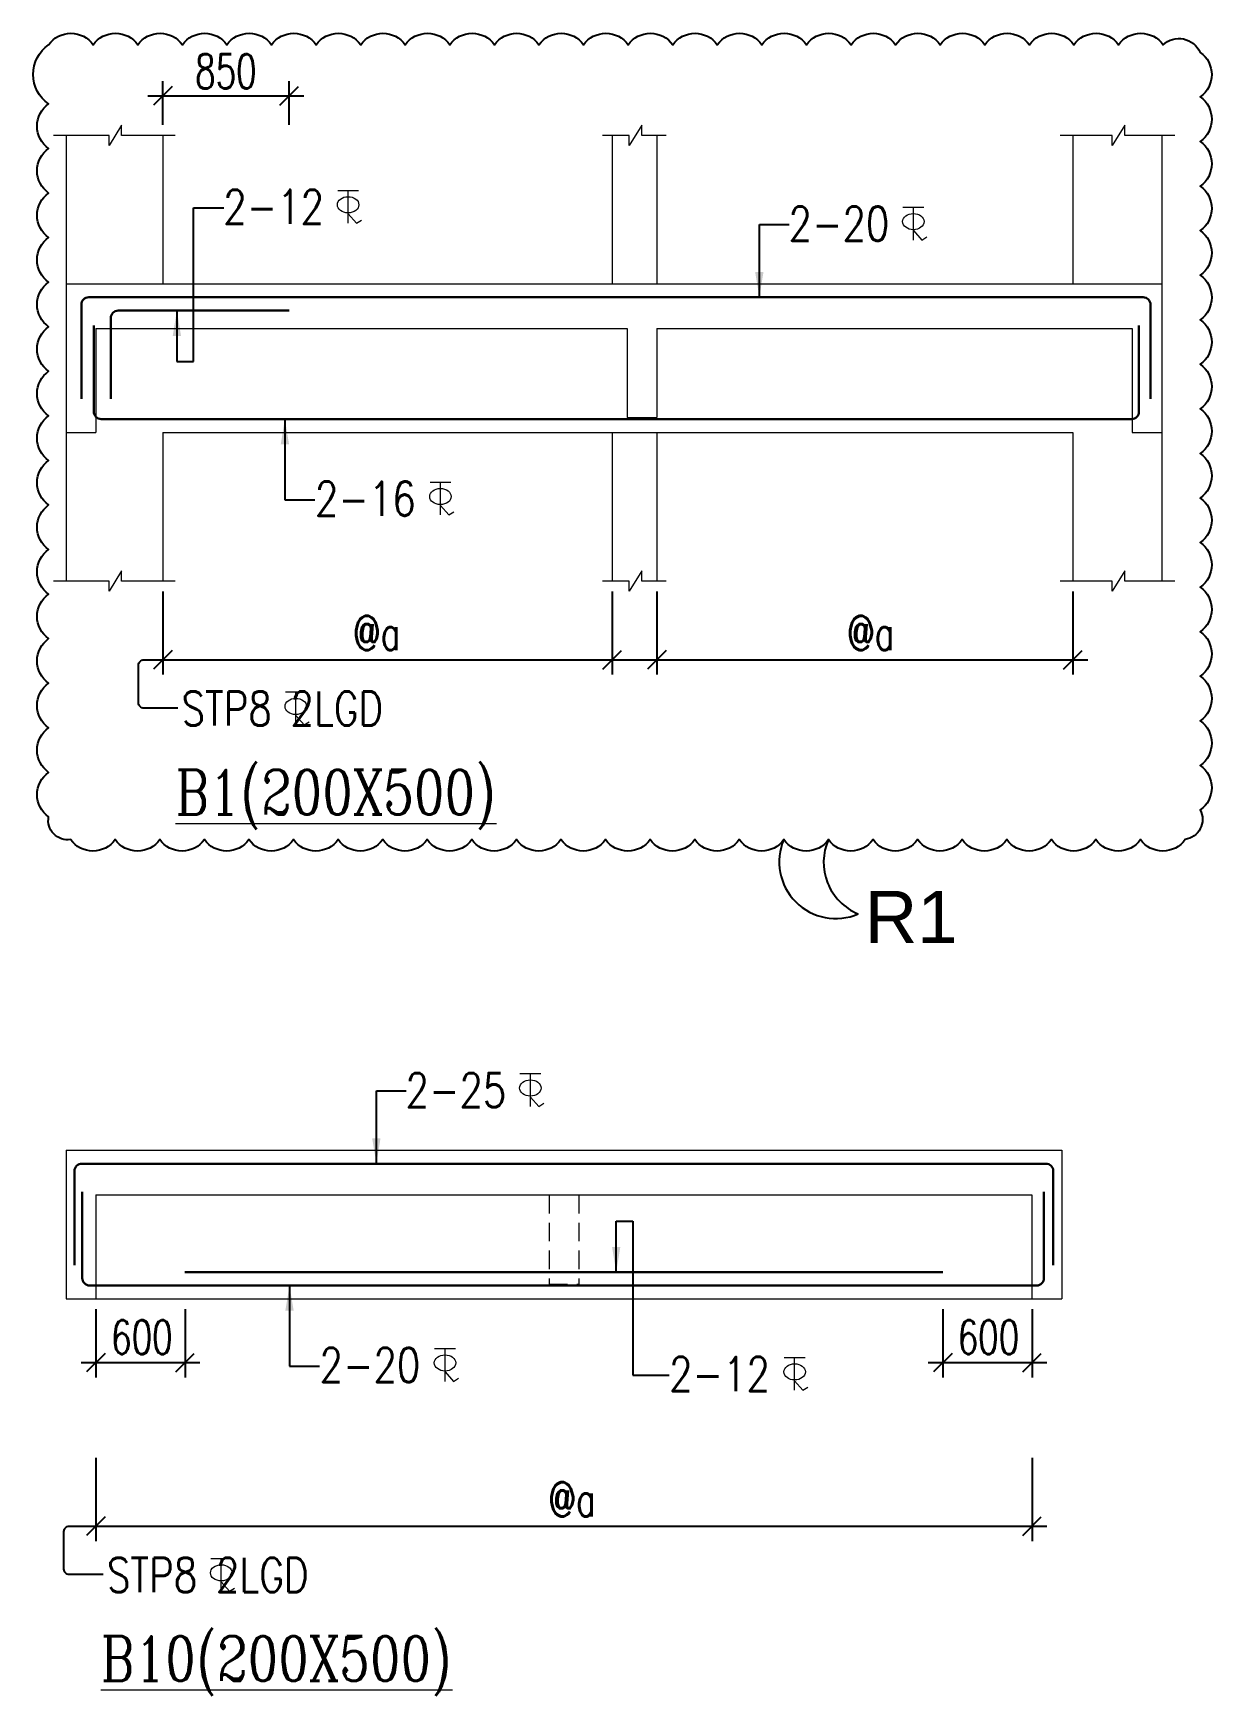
# Model space of a CAD drawing. Header units: millimetres. Extents: x 1255966 to 1543449, y 318653 to 465396.
# Drawn here: x 1479797 to 1487727, y 363590 to 374782 of the extents above; entities that cross this region are included whole.
import ezdxf

# ---------------------------------------------------------------- set-up
doc = ezdxf.new("R2010")
doc.units = ezdxf.units.MM
doc.header["$LTSCALE"] = 500
doc.header["$MEASUREMENT"] = 0
doc.header["$PDMODE"] = 34
doc.linetypes.add('HIDDEN', pattern=[0.375, 0.25, -0.125])
doc.layers.get('Defpoints').update_dxf_attribs({"lineweight": 0})
for name, color, linetype, lineweight in [('BEAM ELE', 2, 'Continuous', 15), ('DIM', 1, 'Continuous', 20), ('TAXT', 3, 'Continuous', 15), ('TEXT', 7, 'Continuous', 13), ('TEXT2', 3, 'Continuous', 15), ('TOWER AREA BEAM..', 3, 'Continuous', 20)]:
    doc.layers.add(name, color=color, linetype=linetype, lineweight=lineweight)
for name, color, linetype in [('CLOUD', 95, 'Continuous'), ('D', 10, 'Continuous'), ('ST DIM.', 1, 'Continuous'), ('STEEL', 1, 'Continuous')]:
    doc.layers.add(name, color=color, linetype=linetype)
doc.styles.add('2MM', font='romans.shx', dxfattribs={"width": 0.7})
doc.styles.add('3mm', font='arial.ttf')
doc.styles.add('BHTESHT$0$HSCC2', font='romanc.shx')
doc.styles.add('haider', font='romans.shx')
doc.dimstyles.new('SHUIB MOD.', dxfattribs={"dimtxt": 230, "dimasz": 130, "dimexe": 100, "dimexo": 70, "dimgap": 50, "dimtad": 2, "dimdec": 0, "dimzin": 4, "dimdsep": 46, "dimtxsty": '2MM', "dimblk": 'OBLIQUE', "dimcen": 0.09, "dimdle": 100, "dimclrd": 1, "dimclre": 1, "dimclrt": 3, "dimadec": 0, "dimazin": 0, "dimtfac": 1, "dimtdec": 0, "dimtix": 1, "dimtmove": 2, "dimatfit": 3, "dimfxl": 100, "dimtolj": 1, "dimlwd": -1, "dimarcsym": 0})

# ---------------------------------------------------------------- blocks, each defined once
blk = doc.blocks.new('_Oblique')
at = {"color": 0, "linetype": 'ByBlock', "lineweight": -2}
blk.add_line((-0.5, -0.5), (0.5, 0.5), dxfattribs=at)
blk = doc.blocks.new('A$C76682FD6')
at = {"layer": 'TEXT', "color": 3, "ltscale": 0.2}
for p, q in [((143, 219, -1), (2, 219, -1)), ((72, 0, -1), (72, 219, -1)), ((72, 63, -1), (128, 0, -1)), ((128, 0, -1), (162, 21))]:
    blk.add_line(p, q, dxfattribs=at)
blk.add_ellipse((72, 124, -1), major_axis=(72.3, 0), ratio=0.753223, dxfattribs=at)
blk = doc.blocks.new('*D109')
at = {"layer": 'Defpoints', "color": 0, "ltscale": 100, "transparency": 16777216}
for p in [(1480668, 371094, 6), (1483693, 371094, 6), (1483693, 370564)]:
    blk.add_point(p, dxfattribs=at)
at = {"layer": 'ST DIM.', "color": 1, "lineweight": -2, "ltscale": 100, "transparency": 16777216}
for p, q in [((1480668, 371024), (1480668, 370464)), ((1483693, 371024), (1483693, 370464))]:
    blk.add_line(p, q, dxfattribs=at)
at = {"layer": 'ST DIM.', "color": 1, "ltscale": 100, "transparency": 16777216}
blk.add_line((1480568, 370564), (1483793, 370564), dxfattribs=at)
at = {"layer": 'ST DIM.', "color": 1, "ltscale": 100, "transparency": 16777216, "xscale": 125, "yscale": 125, "zscale": 125, "rotation": 180}
blk.add_blockref('_Oblique', (1480668, 370564), dxfattribs=at)
at = {"layer": 'ST DIM.', "color": 1, "ltscale": 100, "transparency": 16777216, "xscale": 125, "yscale": 125, "zscale": 125}
blk.add_blockref('_Oblique', (1483693, 370564), dxfattribs=at)
at = {"layer": 'ST DIM.', "color": 3, "ltscale": 100, "transparency": 16777216, "insert": (1482107, 370744), "char_height": 230, "attachment_point": 5, "style": '2MM'}
blk.add_mtext('\\A1;@a', dxfattribs=at)
blk = doc.blocks.new('*D110')
at = {"layer": 'Defpoints', "color": 0, "ltscale": 100, "transparency": 16777216}
for p in [(1483993, 371094, 6), (1486793, 371094, 6), (1486793, 370564)]:
    blk.add_point(p, dxfattribs=at)
at = {"layer": 'ST DIM.', "color": 1, "lineweight": -2, "ltscale": 100, "transparency": 16777216}
for p, q in [((1483993, 371024), (1483993, 370464)), ((1486793, 371024), (1486793, 370464))]:
    blk.add_line(p, q, dxfattribs=at)
at = {"layer": 'ST DIM.', "color": 1, "ltscale": 100, "transparency": 16777216}
blk.add_line((1483893, 370564), (1486893, 370564), dxfattribs=at)
at = {"layer": 'ST DIM.', "color": 1, "ltscale": 100, "transparency": 16777216, "xscale": 125, "yscale": 125, "zscale": 125, "rotation": 180}
blk.add_blockref('_Oblique', (1483993, 370564), dxfattribs=at)
at = {"layer": 'ST DIM.', "color": 1, "ltscale": 100, "transparency": 16777216, "xscale": 125, "yscale": 125, "zscale": 125}
blk.add_blockref('_Oblique', (1486793, 370564), dxfattribs=at)
at = {"layer": 'ST DIM.', "color": 3, "ltscale": 100, "transparency": 16777216, "insert": (1485432, 370744), "char_height": 230, "attachment_point": 5, "style": '2MM'}
blk.add_mtext('\\A1;@a', dxfattribs=at)
blk = doc.blocks.new('*D218')
at = {"layer": 'Defpoints', "color": 0, "ltscale": 100, "transparency": 16777216}
for p in [(1480218, 365262, 6), (1486518, 365262, 6), (1486518, 364731)]:
    blk.add_point(p, dxfattribs=at)
at = {"layer": 'ST DIM.', "color": 1, "lineweight": -2, "ltscale": 100, "transparency": 16777216}
for p, q in [((1480218, 365192), (1480218, 364631)), ((1486518, 365192), (1486518, 364631))]:
    blk.add_line(p, q, dxfattribs=at)
at = {"layer": 'ST DIM.', "color": 1, "ltscale": 100, "transparency": 16777216}
blk.add_line((1480118, 364731), (1486618, 364731), dxfattribs=at)
at = {"layer": 'ST DIM.', "color": 1, "ltscale": 100, "transparency": 16777216, "xscale": 125, "yscale": 125, "zscale": 125, "rotation": 180}
blk.add_blockref('_Oblique', (1480218, 364731), dxfattribs=at)
at = {"layer": 'ST DIM.', "color": 1, "ltscale": 100, "transparency": 16777216, "xscale": 125, "yscale": 125, "zscale": 125}
blk.add_blockref('_Oblique', (1486518, 364731), dxfattribs=at)
at = {"layer": 'ST DIM.', "color": 3, "ltscale": 100, "transparency": 16777216, "insert": (1483422, 364912), "char_height": 230, "attachment_point": 5, "style": '2MM'}
blk.add_mtext('\\A1;@a', dxfattribs=at)
blk = doc.blocks.new('*D449')
at = {"layer": 'Defpoints', "color": 0, "ltscale": 100, "transparency": 16777216}
for p in [(1480218, 366262), (1480818, 366262), (1480218, 365832)]:
    blk.add_point(p, dxfattribs=at)
at = {"layer": 'ST DIM.', "color": 1, "lineweight": -2, "ltscale": 100, "transparency": 16777216}
for p, q in [((1480218, 366192), (1480218, 365732)), ((1480818, 366192), (1480818, 365732))]:
    blk.add_line(p, q, dxfattribs=at)
at = {"layer": 'ST DIM.', "color": 1, "ltscale": 100, "transparency": 16777216}
blk.add_line((1480918, 365832), (1480118, 365832), dxfattribs=at)
at = {"layer": 'ST DIM.', "color": 1, "ltscale": 100, "transparency": 16777216, "xscale": 125, "yscale": 125, "zscale": 125, "rotation": 180}
blk.add_blockref('_Oblique', (1480218, 365832), dxfattribs=at)
at = {"layer": 'ST DIM.', "color": 1, "ltscale": 100, "transparency": 16777216, "xscale": 125, "yscale": 125, "zscale": 125}
blk.add_blockref('_Oblique', (1480818, 365832), dxfattribs=at)
at = {"layer": 'ST DIM.', "color": 3, "ltscale": 100, "transparency": 16777216, "insert": (1480528, 366004), "char_height": 230, "attachment_point": 5, "style": '2MM'}
blk.add_mtext('\\A1;600', dxfattribs=at)
blk = doc.blocks.new('*D450')
at = {"layer": 'Defpoints', "color": 0, "ltscale": 100, "transparency": 16777216}
for p in [(1485918, 366262), (1486518, 366262), (1485918, 365832)]:
    blk.add_point(p, dxfattribs=at)
at = {"layer": 'ST DIM.', "color": 1, "lineweight": -2, "ltscale": 100, "transparency": 16777216}
for p, q in [((1485918, 366192), (1485918, 365732)), ((1486518, 366192), (1486518, 365732))]:
    blk.add_line(p, q, dxfattribs=at)
at = {"layer": 'ST DIM.', "color": 1, "ltscale": 100, "transparency": 16777216}
blk.add_line((1486618, 365832), (1485818, 365832), dxfattribs=at)
at = {"layer": 'ST DIM.', "color": 1, "ltscale": 100, "transparency": 16777216, "xscale": 125, "yscale": 125, "zscale": 125, "rotation": 180}
blk.add_blockref('_Oblique', (1485918, 365832), dxfattribs=at)
at = {"layer": 'ST DIM.', "color": 1, "ltscale": 100, "transparency": 16777216, "xscale": 125, "yscale": 125, "zscale": 125}
blk.add_blockref('_Oblique', (1486518, 365832), dxfattribs=at)
at = {"layer": 'ST DIM.', "color": 3, "ltscale": 100, "transparency": 16777216, "insert": (1486225, 366004), "char_height": 230, "attachment_point": 5, "style": '2MM'}
blk.add_mtext('\\A1;600', dxfattribs=at)
blk = doc.blocks.new('*D535')
at = {"layer": 'Defpoints', "color": 0, "ltscale": 100, "transparency": 16777216}
for p in [(1481518, 374360), (1480668, 374094), (1481518, 374094)]:
    blk.add_point(p, dxfattribs=at)
at = {"layer": 'ST DIM.', "color": 1, "lineweight": -2, "ltscale": 100, "transparency": 16777216}
for p, q in [((1480668, 374164), (1480668, 374460)), ((1481518, 374164), (1481518, 374460))]:
    blk.add_line(p, q, dxfattribs=at)
at = {"layer": 'ST DIM.', "color": 1, "ltscale": 100, "transparency": 16777216}
blk.add_line((1480568, 374360), (1481618, 374360), dxfattribs=at)
at = {"layer": 'ST DIM.', "color": 1, "ltscale": 100, "transparency": 16777216, "xscale": 125, "yscale": 125, "zscale": 125, "rotation": 180}
blk.add_blockref('_Oblique', (1480668, 374360), dxfattribs=at)
at = {"layer": 'ST DIM.', "color": 1, "ltscale": 100, "transparency": 16777216, "xscale": 125, "yscale": 125, "zscale": 125}
blk.add_blockref('_Oblique', (1481518, 374360), dxfattribs=at)
at = {"layer": 'ST DIM.', "color": 3, "ltscale": 100, "transparency": 16777216, "insert": (1481093, 374525), "char_height": 230, "attachment_point": 5, "style": '2MM'}
blk.add_mtext('\\A1;850', dxfattribs=at)

msp = doc.modelspace()

# ---------------------------------------------------------------- linework, layer by layer
at = {"layer": 'BEAM ELE', "color": 3}
for points in [[(1480750.7, 374094.2), (1480391.5, 374094.2), (1480391.5, 374162.8), (1480306.9, 374026.2), (1480306.9, 374094.2), (1479932.5, 374094.2)], [(1484055.3, 374094.2), (1483891.6, 374094.2), (1483891.6, 374162.8), (1483807, 374026.2), (1483807, 374094.2), (1483626.6, 374094.2)], [(1487479.2, 374094.2), (1487142.3, 374094.2), (1487142.3, 374162.8), (1487057.7, 374026.2), (1487057.7, 374094.2), (1486707.5, 374094.2)], [(1480750.7, 371094.2), (1480391.5, 371094.2), (1480391.5, 371162.8), (1480306.9, 371026.2), (1480306.9, 371094.2), (1479932.5, 371094.2)], [(1484055.3, 371094.2), (1483891.6, 371094.2), (1483891.6, 371162.8), (1483807, 371026.2), (1483807, 371094.2), (1483626.6, 371094.2)], [(1487479.2, 371094.2), (1487142.3, 371094.2), (1487142.3, 371162.8), (1487057.7, 371026.2), (1487057.7, 371094.2), (1486707.5, 371094.2)]]:
    msp.add_lwpolyline(points, dxfattribs=at)
at = {"layer": 'CLOUD', "color": 1}
msp.add_lwpolyline([(1479900, 374703.5, -0.5205671), (1480200, 374703.5, -0.5205671), (1480500, 374703.5, -0.5205671), (1480800, 374703.5, -0.5205671), (1481100, 374703.5, -0.5205671), (1481400, 374703.5, -0.5205671), (1481700, 374703.5, -0.5205671), (1482000, 374703.5, -0.5205671), (1482300, 374703.5, -0.5205671), (1482600, 374703.5, -0.5205671), (1482900, 374703.5, -0.5205671), (1483200, 374703.5, -0.5205671), (1483500, 374703.5, -0.5205671), (1483800, 374703.5, -0.5205671), (1484100, 374703.5, -0.5205671), (1484400, 374703.5, -0.5205671), (1484700, 374703.5, -0.5205671), (1485000, 374703.5, -0.5205671), (1485300, 374703.5, -0.5205671), (1485600, 374703.5, -0.5205671), (1485900, 374703.5, -0.5205671), (1486200, 374703.5, -0.5205671), (1486500, 374703.5, -0.5205671), (1486800, 374703.5, -0.5205671), (1487100, 374703.5, -0.5205671), (1487400, 374703.5, -0.5205671), (1487649.4, 374652.9, -0.5205671), (1487649.4, 374352.9, -0.5205671), (1487649.4, 374052.9, -0.5205671), (1487649.4, 373752.9, -0.5205671), (1487649.4, 373452.9, -0.5205671), (1487649.4, 373152.9, -0.5205671), (1487649.4, 372852.9, -0.5205671), (1487649.4, 372552.9, -0.5205671), (1487649.4, 372252.9, -0.5205671), (1487649.4, 371952.9, -0.5205671), (1487649.4, 371652.9, -0.5205671), (1487649.4, 371352.9, -0.5205671), (1487649.4, 371052.9, -0.5205671), (1487649.4, 370752.9, -0.5205671), (1487649.4, 370452.9, -0.5205671), (1487649.4, 370152.9, -0.5205671), (1487649.4, 369852.9, -0.5205671), (1487649.4, 369552.9, -0.5205671), (1487548.1, 369354.1, -0.5205671), (1487248.1, 369354.1, -0.5205671), (1486948.1, 369354.1, -0.5205671), (1486648.1, 369354.1, -0.5205671), (1486348.1, 369354.1, -0.5205671), (1486048.1, 369354.1, -0.5205671), (1485748.1, 369354.1, -0.5205671), (1485448.1, 369354.1, -0.5205671), (1485148.1, 369354.1, -0.5205671), (1484848.1, 369354.1, -0.5205671), (1484548.1, 369354.1, -0.5205671), (1484248.1, 369354.1, -0.5205671), (1483948.1, 369354.1, -0.5205671), (1483648.1, 369354.1, -0.5205671), (1483348.1, 369354.1, -0.5205671), (1483048.1, 369354.1, -0.5205671), (1482748.1, 369354.1, -0.5205671), (1482448.1, 369354.1, -0.5205671), (1482148.1, 369354.1, -0.5205671), (1481848.1, 369354.1, -0.5205671), (1481548.1, 369354.1, -0.5205671), (1481248.1, 369354.1, -0.5205671), (1480948.1, 369354.1, -0.5205671), (1480648.1, 369354.1, -0.5205671), (1480348.1, 369354.1, -0.5205671), (1480048.1, 369354.1, -0.5205671), (1479900, 369506, -0.5205671), (1479900, 369806, -0.5205671), (1479900, 370106, -0.5205671), (1479900, 370406, -0.5205671), (1479900, 370706, -0.5205671), (1479900, 371006, -0.5205671), (1479900, 371306, -0.5205671), (1479900, 371606, -0.5205671), (1479900, 371906, -0.5205671), (1479900, 372206, -0.5205671), (1479900, 372506, -0.5205671), (1479900, 372806, -0.5205671), (1479900, 373106, -0.5205671), (1479900, 373406, -0.5205671), (1479900, 373706, -0.5205671), (1479900, 374006, -0.5205671), (1479900, 374306, -0.5205671)], format="xyb", close=True, dxfattribs=at)
at = {"layer": 'CLOUD', "color": 1, "ltscale": 10}
for centre, radius, start, end in [((1485197, 369202.5), 380.4, 156.51447, 293.39855), ((1485491, 369200.8), 375.6, 155.89933, 247.63729)]:
    msp.add_arc(centre, radius, start, end, dxfattribs=at)
at = {"layer": 'ST DIM.', "elevation": -2.7}
for points in [[(1480768.9, 370238.5), (1480540.6, 370238.5, -0.4142136), (1480504.8, 370274.3), (1480504.8, 370527.9, -0.4142136), (1480540.6, 370563.6), (1485764, 370563.6)], [(1480266.9, 364405.9), (1480038.6, 364405.9, -0.4142136), (1480002.8, 364441.7), (1480002.8, 364695.3, -0.4142136), (1480038.6, 364731.1), (1485124.3, 364731.1)]]:
    msp.add_lwpolyline(points, format="xyb", dxfattribs=at)
at = {"layer": 'STEEL', "color": 4, "lineweight": 30, "ltscale": 10}
for p, q in [((1480120.2, 372320.5, -186.5), (1480120.2, 372954.2, -186.5)), ((1480170.2, 373004.2, -140.7), (1487266, 373004.2, -2346141.3)), ((1480368.3, 372914.2, -2143560), (1481517.7, 372914.2, -2493888.8)), ((1487315.9, 372320.5, -186.5), (1487315.9, 372954.2, -186.5)), ((1480203.8, 372234.2, -599978), (1480203.8, 372815.2, -599978)), ((1480318.3, 372320.5, -186.5), (1480318.3, 372864.2, -186.5)), ((1487237.8, 372234.2, -599978), (1487237.8, 372815.2, -599978)), ((1480253.8, 372184.2, -599942.4), (1487187.8, 372184.2, -2883032.6)), ((1480073.9, 366487.9, -186.5), (1480073.9, 367121.6, -186.5)), ((1480123.9, 367171.6, -140.7), (1486611.1, 367171.6, -2346141.3)), ((1486660.9, 366487.9, -186.5), (1486660.9, 367121.6, -186.5)), ((1480125.9, 366401.6, -599978), (1480125.9, 366982.7, -599978)), ((1486598.3, 366401.6, -599978), (1486598.3, 366982.7, -599978)), ((1480817.7, 366441.6, -2068947.1), (1485917.7, 366441.6, -2293717.1)), ((1480175.9, 366351.6, -599942.4), (1486548.3, 366351.6, -2883032.6))]:
    msp.add_line(p, q, dxfattribs=at)
for centre, start, end in [((1480170.2, 372954.2, -186.5), 90, 180), ((1480368.3, 372864.2, -186.5), 90, 180), ((1487265.9, 372954.2, -186.5), 0, 90), ((1480253.8, 372234.2, -599978), 180, 270), ((1487187.8, 372234.2, -599978), 270, 0), ((1480123.9, 367121.6, -186.5), 90, 180), ((1486610.9, 367121.6, -186.5), 0, 90), ((1480175.9, 366401.6, -599978), 180, 270), ((1486548.3, 366401.6, -599978), 270, 0)]:
    msp.add_arc(centre, 50, start, end, dxfattribs=at)
at = {"layer": 'TOWER AREA BEAM..'}
for p, q in [((1480017.7, 374094.2), (1480017.7, 371094.2)), ((1480667.7, 374094.2), (1480667.7, 373094.2)), ((1483692.7, 374094.2), (1483692.7, 373094.2)), ((1483992.7, 374094.2), (1483992.7, 373094.2)), ((1486792.7, 374094.2), (1486792.7, 373094.2)), ((1487392.7, 374094.2), (1487392.7, 371094.2)), ((1480017.7, 373094.2), (1487392.7, 373094.2)), ((1480217.7, 372794.2), (1480217.7, 372094.2)), ((1480217.7, 372794.2), (1483792.7, 372794.2)), ((1483792.7, 372794.2), (1483792.7, 372194.2)), ((1483992.7, 372794.2), (1483992.7, 372194.2)), ((1483992.7, 372794.2), (1487192.7, 372794.2)), ((1487192.7, 372794.2), (1487192.7, 372094.2)), ((1483792.7, 372194.2), (1483992.7, 372194.2)), ((1480017.7, 372094.2), (1480217.7, 372094.2)), ((1480667.7, 372094.2), (1480667.7, 371094.2)), ((1480667.7, 372094.2), (1486792.7, 372094.2)), ((1483692.7, 372094.2), (1483692.7, 371094.2)), ((1483992.7, 372094.2), (1483992.7, 371094.2)), ((1486792.7, 372094.2), (1486792.7, 371094.2)), ((1487192.7, 372094.2), (1487392.7, 372094.2)), ((1480017.7, 367261.6), (1480017.7, 366261.6)), ((1480017.7, 367261.6), (1486717.7, 367261.6)), ((1486717.7, 367261.6), (1486717.7, 366261.6)), ((1480217.7, 366961.6), (1480217.7, 366261.6)), ((1480217.7, 366961.6), (1486517.7, 366961.6)), ((1486517.7, 366961.6), (1486517.7, 366261.6)), ((1480017.7, 366261.6), (1486717.7, 366261.6))]:
    msp.add_line(p, q, dxfattribs=at)
at = {"layer": 'TOWER AREA BEAM..', "linetype": 'HIDDEN'}
for p, q in [((1483267.7, 366961.6), (1483267.7, 366361.6)), ((1483467.7, 366961.6), (1483467.7, 366361.6)), ((1483267.7, 366361.6), (1483467.7, 366361.6))]:
    msp.add_line(p, q, dxfattribs=at)

# ---------------------------------------------------------------- block references
at = {"layer": 'DIM', "lineweight": 0}
for p in [(1481843.4, 373502.9, 1869101.5), (1485647.6, 373389.7, -22512), (1482464.7, 371538.8, -599957.5), (1481491.4, 370125.8, -2.2), (1483070.2, 367557.1, -22512), (1482495.8, 365706.3, -599957.5), (1484848.2, 365645.9, 2227283.3), (1480989.4, 364293.2, -2.2)]:
    msp.add_blockref('A$C76682FD6', p, dxfattribs=at)

# ---------------------------------------------------------------- texts
at = {"layer": 'CLOUD', "color": 1, "linetype": 'Continuous', "style": '3mm'}
msp.add_text('R1', height=350, dxfattribs=at).set_placement((1485392.8, 368658.2, 0))
at = {"layer": 'TAXT', "style": 'BHTESHT$0$HSCC2', "width": 0.8}
for s, p in [('%%UB1(200X500)', (1480753.8, 369522.3, 1175946.7)), ('%%UB10(200X500)', (1480251.8, 363689.8, 1175946.7))]:
    msp.add_text(s, height=300, dxfattribs=at).set_placement(p)
at = {"layer": 'TEXT2', "color": 3, "style": 'haider', "width": 0.8}
for s, p in [('2-12', (1481075.4, 373497.7, 1869100.7)), ('2-20', (1484879.6, 373384.5, -22512.8)), ('2-16', (1481692.3, 371533.7, 1197983.4)), ('STP8 2LGD', (1480794.7, 370120.6, -3)), ('2-25', (1482302.2, 367552, -22512.8)), ('2-20', (1481723.4, 365701.1, 1197983.4)), ('2-12', (1484075.8, 365640.7, 4025224.2)), ('STP8 2LGD', (1480292.7, 364288.1, -3))]:
    msp.add_text(s, height=230, dxfattribs=at).set_placement(p)

# ---------------------------------------------------------------- dimensions: what is measured, and where the dimension line sits
at = {"layer": 'ST DIM.', "ltscale": 100}
dim = msp.add_linear_dim(base=(1481517.7, 374360.1), p1=(1480667.7, 374094.2), p2=(1481517.7, 374094.2), dimstyle='SHUIB MOD.', override={"dimasz": 125}, dxfattribs=at)
dim.commit()
dim.dimension.update_dxf_attribs({"geometry": '*D535', "text_midpoint": (1481092.7, 374525.1)})
for base, p1, p2, picture, middle in [((1483692.7, 370563.6, -6.3), (1480667.7, 371094.2), (1483692.7, 371094.2), '*D109', (1482107.2, 370744.1, -6.3)), ((1486792.7, 370563.6, -6.3), (1483992.7, 371094.2), (1486792.7, 371094.2), '*D110', (1485432.2, 370744.1, -6.3)), ((1486517.7, 364731.1, -6.3), (1480217.7, 365261.6), (1486517.7, 365261.6), '*D218', (1483421.6, 364911.5, -6.3))]:
    dim = msp.add_linear_dim(base=base, p1=p1, p2=p2, text='@a', dimstyle='SHUIB MOD.', override={"dimasz": 125}, dxfattribs=at)
    dim.commit()
    dim.dimension.update_dxf_attribs({"geometry": picture, "text_midpoint": middle, "dimtype": 160})
for base, p1, p2, picture, middle in [((1480217.7, 365832.5), (1480817.7, 366261.6), (1480217.7, 366261.6), '*D449', (1480527.6, 366004.4)), ((1485917.7, 365832.5), (1486517.7, 366261.6), (1485917.7, 366261.6), '*D450', (1486225.2, 366004.4))]:
    dim = msp.add_linear_dim(base=base, p1=p1, p2=p2, dimstyle='SHUIB MOD.', override={"dimasz": 125}, dxfattribs=at)
    dim.commit()
    dim.dimension.update_dxf_attribs({"geometry": picture, "text_midpoint": middle, "dimtype": 160})

# ---------------------------------------------------------------- leaders
at = {"layer": 'D', "linetype": 'Continuous'}
for points in [[(1480763.1, 372914.2, -2593024.7), (1480763.1, 372571.8, -2593024.7), (1480874.2, 372571.8, -2593024.7), (1480874.2, 373607.4, -2593024.7), (1481078.7, 373607.4, -2593024.7)], [(1484682.9, 373004.2, -4484638.2), (1484682.9, 373494.2, -4484638.2), (1484882.9, 373494.2, -4484638.2)], [(1481489.9, 372184.2, -5062083.7), (1481489.9, 371641.4, -5062083.7), (1481692, 371641.4, -5062083.7)], [(1482105.5, 367171.6, -4484638.2), (1482105.5, 367661.6, -4484638.2), (1482305.5, 367661.6, -4484638.2)], [(1483719.7, 366441.6, -2234842.8), (1483719.7, 366784, -2234842.8), (1483830.9, 366784, -2234842.8), (1483830.9, 365748.4, -2234842.8), (1484075.4, 365748.4, -2234842.8)], [(1481521, 366351.6, -5062083.7), (1481521, 365808.8, -5062083.7), (1481723.1, 365808.8, -5062083.7)]]:
    msp.add_leader(points, dimstyle='SHUIB MOD.', override={"dimasz": 170, "dimtad": 0}, dxfattribs=at)

doc.saveas('drawing.dxf')
